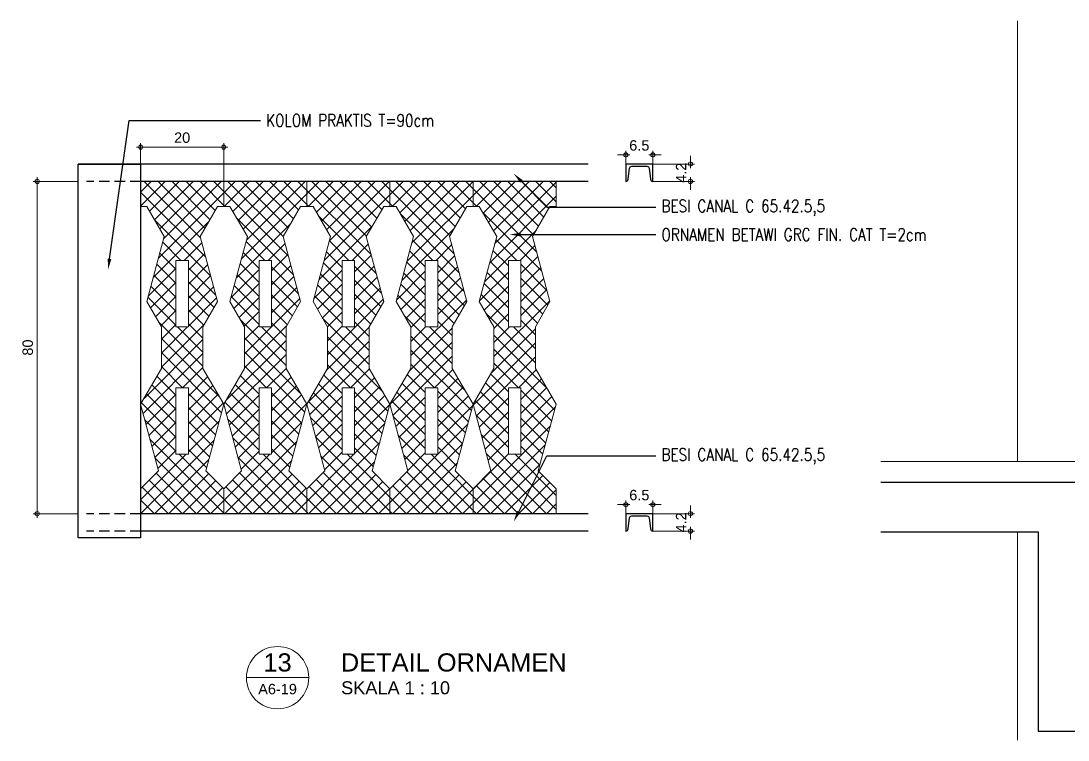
# Model space of a CAD drawing. Header units: millimetres. Extents: x -11 to 1625, y -267 to 180.
# Drawn here: x 940.39 to 965.59, y -248.62 to -231.3 of the extents above; entities that cross this region are included whole.
import ezdxf
from ezdxf import colors
from ezdxf.entities.mleader import LeaderData, LeaderLine
from ezdxf.enums import TextEntityAlignment as Align
from ezdxf.math import Vec2, Vec3

# ---------------------------------------------------------------- set-up
doc = ezdxf.new("R2010")
doc.units = ezdxf.units.MM
doc.linetypes.add('HIDDEN', pattern=[0.375, 0.25, -0.125])
for name, color, linetype, lineweight in [('ars', 11, 'Continuous', 5), ('blk', 1, 'Continuous', 30), ('dinding', 5, 'Continuous', 15), ('KOLOM', 1, 'Continuous', 30), ('lan', 7, 'Continuous', 15), ('not', 7, 'Continuous', 20), ('tem', 5, 'Continuous', 20), ('TEXT KETERANGAN', 7, 'Continuous', 9), ('u', 6, 'Continuous', 20)]:
    doc.layers.add(name, color=color, linetype=linetype, lineweight=lineweight)
doc.layers.add('BESI', color=10, linetype='Continuous')
doc.styles.add('ATTR', font='romans.shx', dxfattribs={"width": 0.8, "height": 1.735066})
doc.styles.get("Standard").update_dxf_attribs({"font": 'ARIALUNI.TTF'})
doc.dimstyles.new('SK-10', dxfattribs={"dimtxt": 0.25, "dimasz": 0.1, "dimexe": 0.1, "dimexo": 0, "dimgap": 0.1, "dimtad": 1, "dimdec": 0, "dimlfac": 10, "dimzin": 12, "dimdsep": 46, "dimtxsty": 'Standard', "dimblk": 'BULAT', "dimcen": 0.1, "dimdle": 0.1, "dimclrd": 256, "dimclre": 256, "dimclrt": 256, "dimadec": 0, "dimazin": 3, "dimtfac": 1, "dimtdec": 0, "dimtix": 1, "dimtofl": 0, "dimtmove": 0, "dimatfit": 3, "dimldrblk": 'BULAT', "dimfxl": 0, "dimtolj": 1, "dimtzin": 0, "dimlwd": -1, "dimlwe": -1, "dimarcsym": 0})

# ---------------------------------------------------------------- blocks, each defined once
blk = doc.blocks.new('BULAT')
for p, q in [((-1, 0), (1, 0)), ((0, -1), (0, 1))]:
    blk.add_line(p, q)
blk.add_circle((0, 0), 0.5)
blk = doc.blocks.new('*D3102')
at = {"layer": 'Defpoints', "color": 0, "ltscale": 0.15}
for p in [(945.271, -234.343), (943.271, -235.168), (945.271, -235.168)]:
    blk.add_point(p, dxfattribs=at)
at = {"layer": 'u', "ltscale": 0.15}
for p, q in [((943.271, -235.168), (943.271, -234.243)), ((945.271, -235.168), (945.271, -234.243)), ((943.371, -234.343), (945.171, -234.343))]:
    blk.add_line(p, q, dxfattribs=at)
at = {"layer": 'u', "ltscale": 0.15, "xscale": 0.1, "yscale": 0.1, "zscale": 0.1, "rotation": 180}
blk.add_blockref('BULAT', (943.271, -234.343), dxfattribs=at)
at = {"layer": 'u', "ltscale": 0.15, "xscale": 0.1, "yscale": 0.1, "zscale": 0.1}
blk.add_blockref('BULAT', (945.271, -234.343), dxfattribs=at)
at = {"layer": 'u', "ltscale": 0.15, "insert": (944.271, -234.115), "char_height": 0.25, "attachment_point": 5}
blk.add_mtext('\\A1;20', dxfattribs=at)
blk = doc.blocks.new('*D3103')
at = {"layer": 'Defpoints', "color": 0, "ltscale": 0.15}
for p in [(941.771, -235.168), (940.783, -243.168), (941.771, -243.168)]:
    blk.add_point(p, dxfattribs=at)
at = {"layer": 'u', "ltscale": 0.15}
for p, q in [((941.771, -235.168), (940.683, -235.168)), ((940.783, -235.268), (940.783, -243.068)), ((941.771, -243.168), (940.683, -243.168))]:
    blk.add_line(p, q, dxfattribs=at)
at = {"layer": 'u', "ltscale": 0.15, "xscale": 0.1, "yscale": 0.1, "zscale": 0.1}
for p, rotation in [((940.783, -235.168), 90), ((940.783, -243.168), 270)]:
    blk.add_blockref('BULAT', p, dxfattribs=dict(at, rotation=rotation))
at = {"layer": 'u', "ltscale": 0.15, "insert": (940.556, -239.168), "char_height": 0.25, "attachment_point": 5, "rotation": 90}
blk.add_mtext('\\A1;80', dxfattribs=at)
blk = doc.blocks.new('Ndtpd')
blk.add_line((0.747, 0), (-0.747, 0))
blk.add_circle((0, 0), 0.747)
at = {"flags": 4}
for tag, height, p in [('NO', 0.5, (0, 0.148)), ('NOLBR', 0.3, (0, -0.398))]:
    blk.add_attdef(tag, text='', height=height, dxfattribs=at).set_placement(p, align=Align.CENTER)
for tag, p, height in [('NDTPD', (1.516, 0.148), 0.5), ('SKALA', (1.523, -0.398), 0.3)]:
    blk.add_attdef(tag, p, '', height=height, dxfattribs=at)
blk = doc.blocks.new('*D3160')
at = {"layer": 'Defpoints', "color": 0, "ltscale": 0.15}
for p in [(954.947, -234.529), (954.947, -235.113), (955.597, -235.168)]:
    blk.add_point(p, dxfattribs=at)
at = {"layer": 'u', "ltscale": 0.15}
for p, q in [((954.847, -234.529), (954.747, -234.529)), ((954.947, -235.113), (954.947, -234.429)), ((955.597, -235.168), (955.597, -234.429)), ((955.697, -234.529), (955.797, -234.529))]:
    blk.add_line(p, q, dxfattribs=at)
at = {"layer": 'u', "ltscale": 0.15, "xscale": 0.1, "yscale": 0.1, "zscale": 0.1}
blk.add_blockref('BULAT', (954.947, -234.529), dxfattribs=at)
at = {"layer": 'u', "ltscale": 0.15, "xscale": 0.1, "yscale": 0.1, "zscale": 0.1, "rotation": 180}
blk.add_blockref('BULAT', (955.597, -234.529), dxfattribs=at)
at = {"layer": 'u', "ltscale": 0.15, "insert": (955.272, -234.302), "char_height": 0.25, "attachment_point": 5}
blk.add_mtext('\\A1;6.5', dxfattribs=at)
blk = doc.blocks.new('*D3161')
at = {"layer": 'Defpoints', "color": 0, "ltscale": 0.15}
for p in [(955.597, -234.748), (955.597, -235.168), (956.502, -235.168)]:
    blk.add_point(p, dxfattribs=at)
at = {"layer": 'u', "ltscale": 0.15}
for p, q in [((956.502, -234.648), (956.502, -234.548)), ((955.597, -234.748), (956.602, -234.748)), ((955.597, -235.168), (956.602, -235.168)), ((956.502, -235.268), (956.502, -235.368))]:
    blk.add_line(p, q, dxfattribs=at)
at = {"layer": 'u', "ltscale": 0.15, "xscale": 0.1, "yscale": 0.1, "zscale": 0.1}
for p, rotation in [((956.502, -234.748), 270), ((956.502, -235.168), 90)]:
    blk.add_blockref('BULAT', p, dxfattribs=dict(at, rotation=rotation))
at = {"layer": 'u', "ltscale": 0.15, "insert": (956.277, -234.958), "char_height": 0.25, "attachment_point": 5, "rotation": 90}
blk.add_mtext('\\A1;4.2', dxfattribs=at)
blk = doc.blocks.new('*D3163')
at = {"layer": 'Defpoints', "color": 0, "ltscale": 0.15}
for p in [(954.947, -242.949), (954.947, -243.533), (955.597, -243.588)]:
    blk.add_point(p, dxfattribs=at)
at = {"layer": 'u', "ltscale": 0.15}
for p, q in [((954.947, -243.533), (954.947, -242.849)), ((955.597, -243.588), (955.597, -242.849)), ((954.847, -242.949), (954.747, -242.949)), ((955.697, -242.949), (955.797, -242.949))]:
    blk.add_line(p, q, dxfattribs=at)
at = {"layer": 'u', "ltscale": 0.15, "xscale": 0.1, "yscale": 0.1, "zscale": 0.1}
blk.add_blockref('BULAT', (954.947, -242.949), dxfattribs=at)
at = {"layer": 'u', "ltscale": 0.15, "xscale": 0.1, "yscale": 0.1, "zscale": 0.1, "rotation": 180}
blk.add_blockref('BULAT', (955.597, -242.949), dxfattribs=at)
at = {"layer": 'u', "ltscale": 0.15, "insert": (955.272, -242.722), "char_height": 0.25, "attachment_point": 5}
blk.add_mtext('\\A1;6.5', dxfattribs=at)
blk = doc.blocks.new('*D3162')
at = {"layer": 'Defpoints', "color": 0, "ltscale": 0.15}
for p in [(955.597, -243.168), (955.597, -243.588), (956.502, -243.588)]:
    blk.add_point(p, dxfattribs=at)
at = {"layer": 'u', "ltscale": 0.15}
for p, q in [((956.502, -243.068), (956.502, -242.968)), ((955.597, -243.168), (956.602, -243.168)), ((955.597, -243.588), (956.602, -243.588)), ((956.502, -243.688), (956.502, -243.788))]:
    blk.add_line(p, q, dxfattribs=at)
at = {"layer": 'u', "ltscale": 0.15, "xscale": 0.1, "yscale": 0.1, "zscale": 0.1}
for p, rotation in [((956.502, -243.168), 270), ((956.502, -243.588), 90)]:
    blk.add_blockref('BULAT', p, dxfattribs=dict(at, rotation=rotation))
at = {"layer": 'u', "ltscale": 0.15, "insert": (956.277, -243.378), "char_height": 0.25, "attachment_point": 5, "rotation": 90}
blk.add_mtext('\\A1;4.2', dxfattribs=at)

msp = doc.modelspace()

# ---------------------------------------------------------------- hatches: boundary and pattern name
at = {"layer": 'ars'}
h = msp.add_hatch(dxfattribs=at)
h.set_pattern_fill('ANSI37', color=256, scale=0.075, style=0)
h.set_pattern_definition([(45, (943.27088, -243.1682), (-0.16838, 0.16838), []), (135, (943.27088, -243.1682), (-0.16838, -0.16838), [])])
h.paths.add_polyline_path([(945.2708794, -235.1682035), (943.2708794, -235.1682035), (943.2708794, -235.7682035), (943.4208794, -235.7682035), (943.8406707, -236.4953033), (943.4208794, -238.0619857), (943.7708794, -238.6682035), (943.7708794, -239.6682035), (943.2708794, -240.5342289), (943.7007088, -242.1383741), (943.2708794, -242.5682035), (943.2708794, -243.1682035), (945.2708794, -243.1682035), (945.2708794, -242.5682035), (944.84105, -242.1383741), (945.2708794, -240.5342289), (944.7708794, -239.6682035), (944.7708794, -238.6682035), (945.1208794, -238.0619857), (944.7010881, -236.4953033), (945.1208794, -235.7682035), (945.2708794, -235.7682035)])
h.paths.add_polyline_path([(947.2708794, -235.1682035), (945.2708794, -235.1682035), (945.2708794, -235.7682035), (945.4208794, -235.7682035), (945.8406707, -236.4953033), (945.4208794, -238.0619857), (945.7708794, -238.6682035), (945.7708794, -239.6682035), (945.2708794, -240.5342289), (945.7007088, -242.1383741), (945.2708794, -242.5682035), (945.2708794, -243.1682035), (947.2708794, -243.1682035), (947.2708794, -242.5682035), (946.84105, -242.1383741), (947.2708794, -240.5342289), (946.7708794, -239.6682035), (946.7708794, -238.6682035), (947.1208794, -238.0619857), (946.7010881, -236.4953033), (947.1208794, -235.7682035), (947.2708794, -235.7682035)])
h.paths.add_polyline_path([(949.2708794, -235.1682035), (947.2708794, -235.1682035), (947.2708794, -235.7682035), (947.4208794, -235.7682035), (947.8406707, -236.4953033), (947.4208794, -238.0619857), (947.7708794, -238.6682035), (947.7708794, -239.6682035), (947.2708794, -240.5342289), (947.7007088, -242.1383741), (947.2708794, -242.5682035), (947.2708794, -243.1682035), (949.2708794, -243.1682035), (949.2708794, -242.5682035), (948.84105, -242.1383741), (949.2708794, -240.5342289), (948.7708794, -239.6682035), (948.7708794, -238.6682035), (949.1208794, -238.0619857), (948.7010881, -236.4953033), (949.1208794, -235.7682035), (949.2708794, -235.7682035)])
h.paths.add_polyline_path([(951.2708794, -235.1682035), (949.2708794, -235.1682035), (949.2708794, -235.7682035), (949.4208794, -235.7682035), (949.8406707, -236.4953033), (949.4208794, -238.0619857), (949.7708794, -238.6682035), (949.7708794, -239.6682035), (949.2708794, -240.5342289), (949.7007088, -242.1383741), (949.2708794, -242.5682035), (949.2708794, -243.1682035), (951.2708794, -243.1682035), (951.2708794, -242.5682035), (950.84105, -242.1383741), (951.2708794, -240.5342289), (950.7708794, -239.6682035), (950.7708794, -238.6682035), (951.1208794, -238.0619857), (950.7010881, -236.4953033), (951.1208794, -235.7682035), (951.2708794, -235.7682035)])
h.paths.add_polyline_path([(953.2708794, -235.1682035), (951.2708794, -235.1682035), (951.2708794, -235.7682035), (951.4208794, -235.7682035), (951.8406707, -236.4953033), (951.4208794, -238.0619857), (951.7708794, -238.6682035), (951.7708794, -239.6682035), (951.2708794, -240.5342289), (951.7007088, -242.1383741), (951.2708794, -242.5682035), (951.2708794, -243.1682035), (953.2708794, -243.1682035), (953.2708794, -242.5682035), (952.84105, -242.1383741), (953.2708794, -240.5342289), (952.7708794, -239.6682035), (952.7708794, -238.6682035), (953.1208794, -238.0619857), (952.7010881, -236.4953033), (953.1208794, -235.7682035), (953.2708794, -235.7682035)])
h.paths.add_polyline_path([(952.1208794, -241.7383741), (952.4208794, -241.7383741), (952.4208794, -240.1383741), (952.1208794, -240.1383741)], flags=16)
h.paths.add_polyline_path([(950.4208794, -240.1383741), (950.1208794, -240.1383741), (950.1208794, -241.7383741), (950.4208794, -241.7383741)], flags=16)
h.paths.add_polyline_path([(948.4208794, -240.1383741), (948.1208794, -240.1383741), (948.1208794, -241.7383741), (948.4208794, -241.7383741)], flags=16)
h.paths.add_polyline_path([(946.4208794, -240.1383741), (946.1208794, -240.1383741), (946.1208794, -241.7383741), (946.4208794, -241.7383741)], flags=16)
h.paths.add_polyline_path([(944.1208794, -241.7383741), (944.4208794, -241.7383741), (944.4208794, -240.1383741), (944.1208794, -240.1383741)], flags=16)
h.paths.add_polyline_path([(944.1208794, -238.6682035), (944.4208794, -238.6682035), (944.4208794, -237.0682035), (944.1208794, -237.0682035)], flags=16)
h.paths.add_polyline_path([(946.1208794, -238.6682035), (946.4208794, -238.6682035), (946.4208794, -237.0682035), (946.1208794, -237.0682035)], flags=16)
h.paths.add_polyline_path([(948.1208794, -238.6682035), (948.4208794, -238.6682035), (948.4208794, -237.0682035), (948.1208794, -237.0682035)], flags=16)
h.paths.add_polyline_path([(950.1208794, -238.6682035), (950.4208794, -238.6682035), (950.4208794, -237.0682035), (950.1208794, -237.0682035)], flags=16)
h.paths.add_polyline_path([(952.4208794, -237.0682035), (952.1208794, -237.0682035), (952.1208794, -238.6682035), (952.4208794, -238.6682035)], flags=16)

# ---------------------------------------------------------------- linework, layer by layer
at = {"layer": 'BESI'}
for points in [[(954.0413747, -234.7482035), (941.7708794, -234.7482035)], [(954.0413747, -235.1682035), (943.2708794, -235.1682035)], [(954.0413747, -243.1682035), (943.2708794, -243.1682035)], [(954.0413747, -243.5882035), (943.2708794, -243.5882035)]]:
    msp.add_lwpolyline(points, dxfattribs=at)
at = {"layer": 'BESI', "linetype": 'HIDDEN'}
for points in [[(943.2708794, -234.7482035), (941.9654429, -234.7482035)], [(943.2708794, -235.1682035), (941.9654429, -235.1682035)], [(943.2708794, -243.1682035), (941.9654429, -243.1682035)], [(943.2708794, -243.5882035), (941.9654429, -243.5882035)]]:
    msp.add_lwpolyline(points, dxfattribs=at)
at = {"layer": 'BESI'}
for points in [[(954.9469543, -235.1682035), (954.9469543, -235.1682035, 0.4142135624), (955.0019543, -235.1132035), (955.0340874, -234.8515007, -0.3788661087), (955.0886774, -234.8032035), (955.4552312, -234.8032035, -0.3788661087), (955.5098212, -234.8515007), (955.5419543, -235.1132035, 0.4142135624), (955.5969543, -235.1682035), (955.5969543, -234.7482035), (954.9469543, -234.7482035), (954.9469543, -235.1682035)], [(954.9469543, -243.5882035), (954.9469543, -243.5882035, 0.4142135624), (955.0019543, -243.5332035), (955.0340874, -243.2715007, -0.3788661087), (955.0886774, -243.2232035), (955.4552312, -243.2232035, -0.3788661087), (955.5098212, -243.2715007), (955.5419543, -243.5332035, 0.4142135624), (955.5969543, -243.5882035), (955.5969543, -243.1682035), (954.9469543, -243.1682035), (954.9469543, -243.5882035)]]:
    msp.add_lwpolyline(points, format="xyb", dxfattribs=at)
at = {"layer": 'blk'}
for p, q in [((961.0839681, -242.4085106), (975.1232831, -242.4085106)), ((961.0839681, -243.6085106), (964.8732831, -243.6085106)), ((964.8732831, -243.6085106), (964.8732831, -248.4085106)), ((964.8732831, -248.4085106), (967.8732831, -248.4085106))]:
    msp.add_line(p, q, dxfattribs=at)
at = {"layer": 'dinding'}
for points in [[(945.2708794, -235.1682035), (943.2708794, -235.1682035), (943.2708794, -235.7682035), (943.4208794, -235.7682035), (943.8406707, -236.4953033), (943.4208794, -238.0619857), (943.7708794, -238.6682035), (943.7708794, -239.6682035), (943.2708794, -240.5342289), (943.7007088, -242.1383741), (943.2708794, -242.5682035), (943.2708794, -243.1682035), (945.2708794, -243.1682035), (945.2708794, -242.5682035), (944.84105, -242.1383741), (945.2708794, -240.5342289), (944.7708794, -239.6682035), (944.7708794, -238.6682035), (945.1208794, -238.0619857), (944.7010881, -236.4953033), (945.1208794, -235.7682035), (945.2708794, -235.7682035)], [(947.2708794, -235.1682035), (945.2708794, -235.1682035), (945.2708794, -235.7682035), (945.4208794, -235.7682035), (945.8406707, -236.4953033), (945.4208794, -238.0619857), (945.7708794, -238.6682035), (945.7708794, -239.6682035), (945.2708794, -240.5342289), (945.7007088, -242.1383741), (945.2708794, -242.5682035), (945.2708794, -243.1682035), (947.2708794, -243.1682035), (947.2708794, -242.5682035), (946.84105, -242.1383741), (947.2708794, -240.5342289), (946.7708794, -239.6682035), (946.7708794, -238.6682035), (947.1208794, -238.0619857), (946.7010881, -236.4953033), (947.1208794, -235.7682035), (947.2708794, -235.7682035)], [(949.2708794, -235.1682035), (947.2708794, -235.1682035), (947.2708794, -235.7682035), (947.4208794, -235.7682035), (947.8406707, -236.4953033), (947.4208794, -238.0619857), (947.7708794, -238.6682035), (947.7708794, -239.6682035), (947.2708794, -240.5342289), (947.7007088, -242.1383741), (947.2708794, -242.5682035), (947.2708794, -243.1682035), (949.2708794, -243.1682035), (949.2708794, -242.5682035), (948.84105, -242.1383741), (949.2708794, -240.5342289), (948.7708794, -239.6682035), (948.7708794, -238.6682035), (949.1208794, -238.0619857), (948.7010881, -236.4953033), (949.1208794, -235.7682035), (949.2708794, -235.7682035)], [(951.2708794, -235.1682035), (949.2708794, -235.1682035), (949.2708794, -235.7682035), (949.4208794, -235.7682035), (949.8406707, -236.4953033), (949.4208794, -238.0619857), (949.7708794, -238.6682035), (949.7708794, -239.6682035), (949.2708794, -240.5342289), (949.7007088, -242.1383741), (949.2708794, -242.5682035), (949.2708794, -243.1682035), (951.2708794, -243.1682035), (951.2708794, -242.5682035), (950.84105, -242.1383741), (951.2708794, -240.5342289), (950.7708794, -239.6682035), (950.7708794, -238.6682035), (951.1208794, -238.0619857), (950.7010881, -236.4953033), (951.1208794, -235.7682035), (951.2708794, -235.7682035)], [(953.2708794, -235.1682035), (951.2708794, -235.1682035), (951.2708794, -235.7682035), (951.4208794, -235.7682035), (951.8406707, -236.4953033), (951.4208794, -238.0619857), (951.7708794, -238.6682035), (951.7708794, -239.6682035), (951.2708794, -240.5342289), (951.7007088, -242.1383741), (951.2708794, -242.5682035), (951.2708794, -243.1682035), (953.2708794, -243.1682035), (953.2708794, -242.5682035), (952.84105, -242.1383741), (953.2708794, -240.5342289), (952.7708794, -239.6682035), (952.7708794, -238.6682035), (953.1208794, -238.0619857), (952.7010881, -236.4953033), (953.1208794, -235.7682035), (953.2708794, -235.7682035)], [(944.1208794, -238.6682035), (944.4208794, -238.6682035), (944.4208794, -237.0682035), (944.1208794, -237.0682035)], [(946.1208794, -238.6682035), (946.4208794, -238.6682035), (946.4208794, -237.0682035), (946.1208794, -237.0682035)], [(948.1208794, -238.6682035), (948.4208794, -238.6682035), (948.4208794, -237.0682035), (948.1208794, -237.0682035)], [(950.1208794, -238.6682035), (950.4208794, -238.6682035), (950.4208794, -237.0682035), (950.1208794, -237.0682035)], [(952.1208794, -238.6682035), (952.4208794, -238.6682035), (952.4208794, -237.0682035), (952.1208794, -237.0682035)], [(944.1208794, -241.7383741), (944.4208794, -241.7383741), (944.4208794, -240.1383741), (944.1208794, -240.1383741)], [(946.1208794, -241.7383741), (946.4208794, -241.7383741), (946.4208794, -240.1383741), (946.1208794, -240.1383741)], [(948.1208794, -241.7383741), (948.4208794, -241.7383741), (948.4208794, -240.1383741), (948.1208794, -240.1383741)], [(950.1208794, -241.7383741), (950.4208794, -241.7383741), (950.4208794, -240.1383741), (950.1208794, -240.1383741)], [(952.1208794, -241.7383741), (952.4208794, -241.7383741), (952.4208794, -240.1383741), (952.1208794, -240.1383741)]]:
    msp.add_lwpolyline(points, close=True, dxfattribs=at)
at = {"layer": 'KOLOM'}
msp.add_lwpolyline([(941.7708794, -234.7482035), (943.2708794, -234.7482035), (943.2708794, -243.7482035), (941.7708794, -243.7482035)], close=True, dxfattribs=at)
at = {"layer": 'lan'}
msp.add_line((961.0839681, -241.9085106), (965.8732831, -241.9085106), dxfattribs=at)
at = {"layer": 'tem'}
for p, q in [((964.3732831, -231.3029419), (964.3732831, -241.9085106)), ((964.3732831, -243.6085106), (964.3732831, -248.6191522))]:
    msp.add_line(p, q, dxfattribs=at)
at = {"layer": 'u'}
for points in [[(941.7708794, -243.7482035), (941.7708794, -234.7482035)], [(943.2708794, -243.7482035), (943.2708794, -234.7482035)]]:
    msp.add_lwpolyline(points, dxfattribs=at)

# ---------------------------------------------------------------- block references
at = {"layer": 'not'}
ref = msp.add_blockref('Ndtpd', (946.5670844, -247.1163614), dxfattribs=dict(at, xscale=1.004016064254654, yscale=1.004016064254654, zscale=1.004016064254654))
ref.add_attrib('NO', '13', dxfattribs={"layer": '0', "height": 0.4375, "flags": 4}).set_placement((946.5666754, -246.9682041), align=Align.CENTER)
ref.add_attrib('NDTPD', 'DETAIL ORNAMEN', (948.0891902, -246.9682041), dxfattribs={"layer": '0', "height": 0.4375, "flags": 4})
ref.add_attrib('NOLBR', 'A6-19', dxfattribs={"layer": '0', "height": 0.25, "flags": 4}).set_placement((946.5666754, -247.5163238), align=Align.CENTER)
ref.add_attrib('SKALA', 'SKALA 1 : 10', (948.0964402, -247.5163238), dxfattribs={"layer": '0', "height": 0.3125, "flags": 4})

# ---------------------------------------------------------------- dimensions: what is measured, and where the dimension line sits
at = {"layer": 'u', "ltscale": 0.15}
dim = msp.add_linear_dim(base=(945.2708794, -234.3428063), p1=(943.2708794, -235.1682035), p2=(945.2708794, -235.1682035), dimstyle='SK-10', dxfattribs=at)
dim.commit()
dim.dimension.update_dxf_attribs({"geometry": '*D3102', "text_midpoint": (944.2708794, -234.1150777)})
for base, p1, p2, picture, middle in [((954.9469543, -234.529264), (955.5969543, -235.1682035), (954.9469543, -235.1132035), '*D3160', (955.2719543, -234.3015355)), ((954.9469543, -242.949264), (955.5969543, -243.5882035), (954.9469543, -243.5332035), '*D3163', (955.2719543, -242.7215355))]:
    dim = msp.add_linear_dim(base=base, p1=p1, p2=p2, dimstyle='SK-10', override={"dimdec": 1}, dxfattribs=at)
    dim.commit()
    dim.dimension.update_dxf_attribs({"geometry": picture, "text_midpoint": middle})
for base, p1, p2, picture, middle in [((956.5024771, -235.1682035), (955.5969543, -234.7482035), (955.5969543, -235.1682035), '*D3161', (956.2768802, -234.9582035)), ((956.5024771, -243.5882035), (955.5969543, -243.1682035), (955.5969543, -243.5882035), '*D3162', (956.2768802, -243.3782035))]:
    dim = msp.add_linear_dim(base=base, p1=p1, p2=p2, angle=90, dimstyle='SK-10', override={"dimdec": 1}, dxfattribs=at)
    dim.commit()
    dim.dimension.update_dxf_attribs({"geometry": picture, "text_midpoint": middle})
dim = msp.add_linear_dim(base=(940.7834905, -243.1682035), p1=(941.7708794, -235.1682035), p2=(941.7708794, -243.1682035), angle=90, dimstyle='SK-10', dxfattribs=at)
dim.commit()
dim.dimension.update_dxf_attribs({"geometry": '*D3103', "text_midpoint": (940.555762, -239.1682035)})

# ---------------------------------------------------------------- leaders
at = {"layer": 'TEXT KETERANGAN'}
ml = msp.add_multileader_mtext('Standard', dxfattribs=at)
ml.set_content('{\\C90;KOLOM PRAKTIS T=90cm}', color=256, style='ATTR')
ml.set_leader_properties()
ml.build(insert=Vec2(0, 0))
ml.multileader.update_dxf_attribs({"text_left_attachment_type": 2, "text_right_attachment_type": 2, "dogleg_length": 2.367, "arrow_head_size": 0.2637542})
ctx = ml.context
ctx.base_point, ctx.char_height, ctx.arrow_head_size, ctx.landing_gap_size, ctx.plane_origin = Vec3(946.1588127, -233.6976088), 0.3, 0.2637542, 0.1318771, Vec3(948.380086, -233.1411251)
ctx.left_attachment, ctx.right_attachment = 2, 2
notes = []
notes.append((ctx, [(0, (1, 1, 0), (942.9925127, -233.6976088), (1, 0), 3.1663001, [(0, [(942.4871168, -237.2927406)], 0, [])])]))
ctx.mtext.insert, ctx.mtext.flow_direction = Vec3(946.2906899, -233.5476088), 5
ml = msp.add_multileader_mtext('Standard', dxfattribs=at)
ml.set_content('{\\C90;BESI CANAL C 65.42.5,5}', color=256, style='ATTR')
ml.set_leader_properties()
ml.build(insert=Vec2(0, 0))
ml.multileader.update_dxf_attribs({"text_left_attachment_type": 2, "text_right_attachment_type": 2, "dogleg_length": 2.367, "arrow_head_size": 0.2637542})
ctx = ml.context
ctx.base_point, ctx.char_height, ctx.arrow_head_size, ctx.landing_gap_size, ctx.plane_origin = Vec3(955.6721679, -235.7883148), 0.3, 0.2637542, 0.1318771, Vec3(957.880066, -235.8841802)
ctx.left_attachment, ctx.right_attachment = 2, 2
notes.append((ctx, [(0, (1, 1, 0), (953.0429465, -235.7883148), (1, 0), 2.6292214, [(0, [(952.2511702, -234.9800458)], 0, [])])]))
ctx.mtext.insert, ctx.mtext.flow_direction = Vec3(955.804045, -235.6097434), 5
ml = msp.add_multileader_mtext('Standard', dxfattribs=at)
ml.set_content('{\\C90;ORNAMEN BETAWI GRC FIN. CAT T=2cm}', color=256, style='ATTR')
ml.set_leader_properties()
ml.build(insert=Vec2(0, 0))
ml.multileader.update_dxf_attribs({"text_left_attachment_type": 2, "text_right_attachment_type": 2, "dogleg_length": 2.367, "arrow_head_size": 0.2637542})
ctx = ml.context
ctx.base_point, ctx.char_height, ctx.arrow_head_size, ctx.landing_gap_size, ctx.plane_origin = Vec3(955.6721679, -236.4473526), 0.3, 0.2637542, 0.1318771, Vec3(957.880066, -236.5432179)
ctx.left_attachment, ctx.right_attachment = 2, 2
notes.append((ctx, [(0, (1, 1, 0), (953.5896532, -236.4473526), (1, 0), 2.0825147, [(0, [(952.1513243, -236.4473526)], 0, [])])]))
ctx.mtext.insert, ctx.mtext.flow_direction = Vec3(955.804045, -236.2973526), 5
ml = msp.add_multileader_mtext('Standard', dxfattribs=at)
ml.set_content('{\\C90;BESI CANAL C 65.42.5,5}', color=256, style='ATTR')
ml.set_leader_properties()
ml.build(insert=Vec2(0, 0))
ml.multileader.update_dxf_attribs({"text_left_attachment_type": 2, "text_right_attachment_type": 2, "dogleg_length": 2.367, "arrow_head_size": 0.2637542})
ctx = ml.context
ctx.base_point, ctx.char_height, ctx.arrow_head_size, ctx.landing_gap_size, ctx.plane_origin = Vec3(955.6721679, -241.7741957), 0.3, 0.2637542, 0.1318771, Vec3(957.880066, -242.4522268)
ctx.left_attachment, ctx.right_attachment = 2, 2
notes.append((ctx, [(0, (1, 1, 0), (953.0429465, -241.7741957), (1, 0), 2.6292214, [(0, [(952.2511702, -243.3563612)], 0, [])])]))
ctx.mtext.insert, ctx.mtext.flow_direction = Vec3(955.804045, -241.5956243), 5
for ctx, leaders in notes:
    for number, flags, end, landing, length, lines in leaders:
        leader = LeaderData()
        leader.index, (leader.has_last_leader_line, leader.has_dogleg_vector, leader.attachment_direction) = number, flags
        leader.last_leader_point, leader.dogleg_vector, leader.dogleg_length = Vec3(end), Vec3(landing), length
        for number, points, colour, breaks in lines:
            line = LeaderLine()
            line.index, line.vertices, line.color, line.breaks = number, Vec3.list(points), colors.encode_raw_color(colour), breaks
            leader.lines.append(line)
        ctx.leaders.append(leader)

doc.saveas('drawing.dxf')
